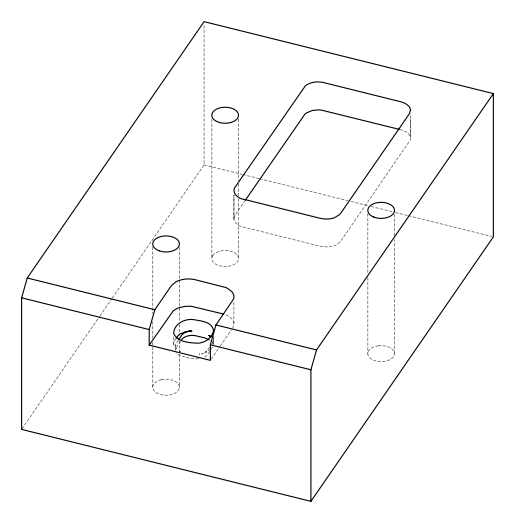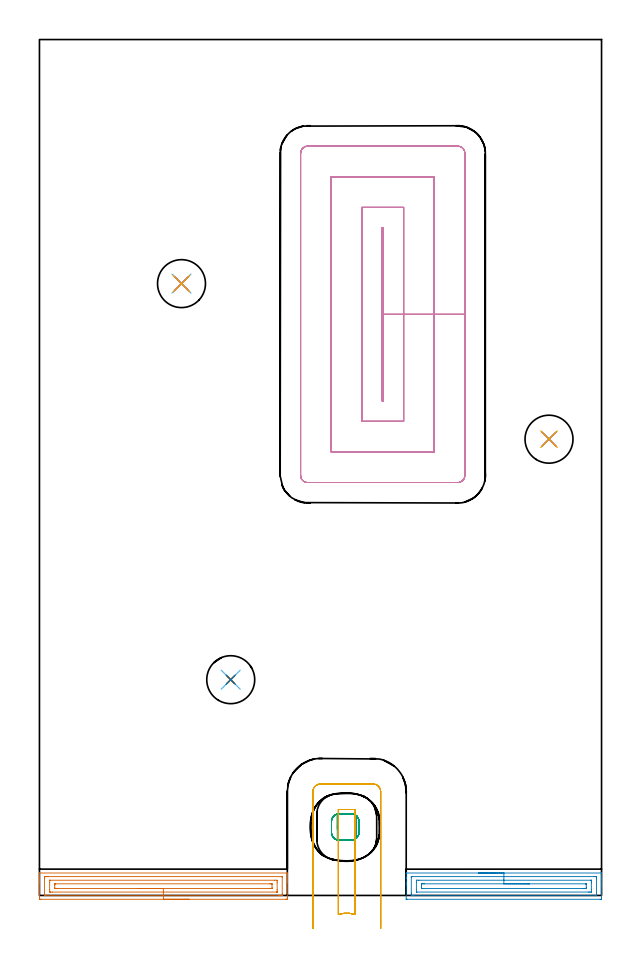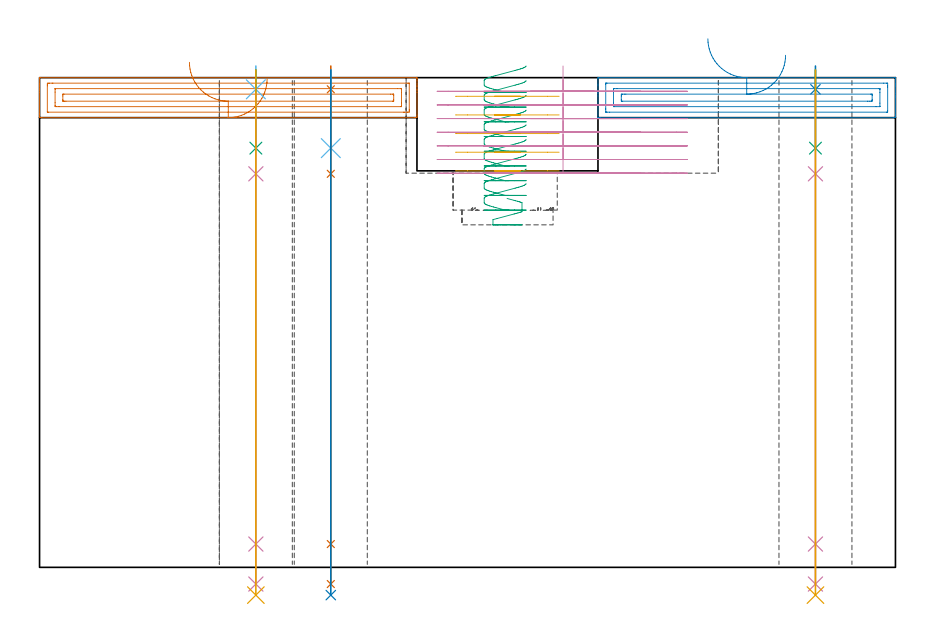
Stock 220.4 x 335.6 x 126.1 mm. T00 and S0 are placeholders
(PLAN: 17 operations, 12 tool changes, 29.8 min)
(1 AREA_MILL | FG_CHAMFER_SURFACE | UGT0205_001 | 3.34 min | 5473 mm3)
(2 AREA_MILL_1 | FG_CHAMFER_SURFACE_1 | UGT0205_001 | 2.68 min | 4382 mm3)
(3 MILL_RECTANGULAR_POCKET | POCKET_RECTANGULAR_STRAIGHT | UGT0201_008 | Follow Part, ap 4, ae 75% | 1.82 min | 22581 mm3)
(4 MILL_RECTANGULAR_POCKET_1 | POCKET_RECTANGULAR_STRAIGHT_1 | UGT0201_008 | Follow Part, ap 4, ae 75% | 15.5 min | 290111 mm3)
(5 MILL_SLOT | SLOT_PARTIAL_RECTANGULAR | UGT0201_136 | Follow Part, ap 5, ae 75% | 2.54 min | 43251 mm3)
(6 SPOT_DRILL | STEP1HOLE | NXT0321_9005460120000 | 0.05 min | 181 mm3)
(7 SPOT_DRILL_1 | STEP1HOLE_1 | NXT0321_9005460120000 | 0.05 min | 170 mm3)
(8 SPOT_DRILL_2 | STEP1HOLE_2 | NXT0321_9005460120000 | 0.05 min | 199 mm3)
(9 DRILL_BLIND_HOLE_INTO_CENTER | STEP1HOLE | NXT0301_092 | 0.08 min | 1719 mm3)
(10 GUN_DRILL_THROUGH_HOLE | STEP1HOLE | UGT0307_009 | 0.63 min | 12343 mm3)
(11 DRILL_TO_ENLARGE_THROUGH_HOLE | STEP1HOLE | UGT0301_256 | 0.54 min | 20708 mm3)
(12 DRILL_BLIND_HOLE_INTO_CENTER_1 | STEP1HOLE_1 | NXT0301_092 | 0.08 min | 1737 mm3)
(13 GUN_DRILL_THROUGH_HOLE_1 | STEP1HOLE_1 | UGT0307_009 | 0.63 min | 12350 mm3)
(14 DRILL_TO_ENLARGE_THROUGH_HOLE_1 | STEP1HOLE_1 | UGT0301_256 | 0.54 min | 20712 mm3)
(15 DRILL_BLIND_HOLE_INTO_CENTER_2 | STEP1HOLE_2 | NXT0301_092 | 0.08 min | 1710 mm3)
(16 GUN_DRILL_THROUGH_HOLE_2 | STEP1HOLE_2 | UGT0307_009 | 0.63 min | 12377 mm3)
(17 DRILL_TO_ENLARGE_THROUGH_HOLE_2 | STEP1HOLE_2 | UGT0301_256 | 0.54 min | 20689 mm3)
(TOOL UGT0205_001 | Chamfer Mill 20 x 3 x 45 deg. | D20 FL50 Z2)
(TOOL UGT0201_008 | End Mill 16 mm | D16 FL32 Z4)
(TOOL UGT0201_136 | Carbide End Mill 20.0 | D20 FL30 Z4)
(TOOL NXT0321_9005460120000 | NC Spot Drill, 142deg, 12mm, Carbide, Uncoated | D12 PA142 FL30 Z2)
(TOOL NXT0301_092 | Carbide Drill 12.1mm [860.1-1210-061A1-MM 2214] | D12.1 PA140 FL77 Z2)
(TOOL UGT0307_009 | Gun Drill 12 mm | D12 PA130 FL24 Z1)
(TOOL UGT0301_256 | Twist Drill 18.8 mm | D18.8 PA118 FL135 Z2)
(OP 1 AREA_MILL)
G17 G21 G94 G90
T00 M6
G54
G17 G0 G90 X58.6 Y-1.5 S1061 M3
G43 Z136.1 H0
Z125.8
G94 G1 X58.562 Z124.928 F250.
X58.448 Z124.064
X58.259 Z123.212
X57.997 Z122.38
X57.663 Z121.574
X57.26 Z120.8
X56.791 Z120.064
X56.26 Z119.372
X55.671 Z118.729
X55.028 Z118.14
X54.336 Z117.609
X53.6 Z117.14
X52.826 Z116.737
X52.02 Z116.403
X51.188 Z116.141
X50.336 Z115.952
X49.472 Z115.838
X48.6 Z115.8
X0.565
X0.217 Y-1.497 Z115.801
X0.01 Y-1.492 Z115.804
X0.004 Y-1.156 Z116.141
X0. Y-0.601 Z116.696
Y4.961 Z122.254
Y5.599 Z122.896
Y5.834 Z123.131
Y6.473 Z123.77
Y6.708 Z124.004
Y7.179 Z124.478
Y8.614 Z125.913
X0.002 Y8.709 Z126.001
X0.01 Y8.797 Z126.089
X0.12 Y8.8 Z126.1
X97.08
X97.19 Y8.797 Z126.089
X97.198 Y8.709 Z126.001
X97.2 Y8.614 Z125.913
Y7.984 Z125.283
Y7.18 Z124.479
Y6.708 Z124.004
Y6.473 Z123.769
Y5.834 Z123.131
Y5.599 Z122.896
Y4.961 Z122.254
Y-0.837 Z116.46
X97.197 Y-1.156 Z116.141
X97.19 Y-1.492 Z115.804
X96.983 Y-1.497 Z115.801
X96.635 Y-1.5 Z115.8
X48.6
Y-0.086 Z117.214
X2.344 Y-0.085 Z117.215
X2.141 Y-0.083 Z117.217
X2.028 Y-0.079 Z117.221
X2.009 Y-0.077 Z117.223
X2.005 Y-0.063 Z117.237
X2.003 Y-0.046 Z117.254
X2. Y0.055 Z117.355
X2.001 Y6.708 Z124.008
X2.003 Y7.043 Z124.343
X2.01 Y7.377 Z124.677
X2.344 Y7.382 Z124.682
X2.545 Y7.384 Z124.684
X3.233 Y7.386 Z124.686
X3.433
X94.856 Y7.385 Z124.685
X95.059 Y7.383 Z124.683
X95.172 Y7.379 Z124.679
X95.191 Y7.377 Z124.677
X95.195 Y7.363 Z124.663
X95.197 Y7.346 Z124.646
X95.2 Y7.245 Z124.545
X95.199 Y0.592 Z117.892
X95.197 Y0.257 Z117.557
X95.19 Y-0.077 Z117.223
X94.856 Y-0.082 Z117.218
X94.655 Y-0.084 Z117.216
X93.967 Y-0.086 Z117.214
X93.767
X48.6
Y1.328 Z118.628
X5.012 Y1.329 Z118.629
X4.258 Y1.333 Z118.633
X4.123 Y1.336 Z118.636
X4.01 Y1.351 Z118.651
X4.005 Y1.466 Z118.766
X4.001 Y1.585 Z118.885
X4. Y2.339 Z119.639
Y5.081 Z122.381
X4.002 Y5.834 Z123.134
X4.005 Y5.95 Z123.25
X4.01 Y5.965 Z123.265
X4.02 Y5.967 Z123.267
X4.053 Y5.97 Z123.27
X4.123 Y5.971 Z123.271
X92.188
X92.942 Y5.967 Z123.267
X93.077 Y5.964 Z123.264
X93.19 Y5.949 Z123.249
X93.195 Y5.834 Z123.134
X93.199 Y5.715 Z123.015
X93.2 Y4.961 Z122.261
Y2.219 Z119.519
X93.198 Y1.466 Z118.766
X93.195 Y1.35 Z118.65
X93.189 Y1.335 Z118.635
X93.18 Y1.333 Z118.633
X93.147 Y1.33 Z118.63
X93.077 Y1.329 Z118.629
X48.6 Y1.328 Z118.628
Y2.743 Z120.043
X6.791
X6.38 Y2.744 Z120.044
X6.099 Y2.747 Z120.047
X6.048 Y2.75 Z120.05
X6.01 Y2.761 Z120.061
X6.007 Y2.829 Z120.129
X6. Y3.116 Z120.416
Y4.087 Z121.387
X6.003 Y4.476 Z121.776
X6.006 Y4.524 Z121.824
X6.009 Y4.544 Z121.844
X6.028 Y4.55 Z121.85
X6.153 Y4.554 Z121.854
X6.313 Y4.556 Z121.856
X90.408 Y4.557 Z121.857
X90.82 Y4.556 Z121.856
X91.101 Y4.553 Z121.853
X91.152 Y4.55 Z121.85
X91.19 Y4.539 Z121.839
X91.193 Y4.471 Z121.771
X91.2 Y4.184 Z121.484
Y3.213 Z120.513
X91.197 Y2.824 Z120.124
X91.194 Y2.776 Z120.076
X91.191 Y2.756 Z120.056
X91.172 Y2.75 Z120.05
X91.047 Y2.746 Z120.046
X90.887 Y2.743 Z120.043
X48.6
X47.728 Z120.081
X46.863 Z120.195
X46.012 Z120.383
X45.18 Z120.646
X44.374 Z120.98
X43.6 Z121.382
X42.864 Z121.851
X42.172 Z122.382
X41.529 Z122.972
X40.94 Z123.615
X40.408 Z124.307
X39.94 Z125.043
X39.537 Z125.817
X39.203 Z126.622
X38.941 Z127.454
X38.752 Z128.306
X38.638 Z129.171
X38.6 Z130.043
G0 Z136.1
M5
M2
(OP 2 AREA_MILL_1)
G17 G21 G94 G90
T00 M6
G54
G17 G0 G90 X172.1 Y8.8 S1061 M3
G43 Z136.1 H0
G94 G1 X172.138 Z135.228 F250.
X172.252 Z134.363
X172.441 Z133.512
X172.703 Z132.68
X173.037 Z131.874
X173.44 Z131.1
X173.908 Z130.364
X174.44 Z129.672
X175.029 Z129.029
X175.672 Z128.439
X176.364 Z127.908
X177.1 Z127.44
X177.874 Z127.037
X178.68 Z126.703
X179.512 Z126.441
X180.364 Z126.252
X181.228 Z126.138
X182.1 Z126.1
X220.297
X220.39 Y8.797 Z126.089
X220.398 Y8.722 Z126.015
X220.4 Y8.64 Z125.938
Y7.114 Z124.413
Y6.708 Z124.004
Y6.505 Z123.802
Y4.758 Z122.056
Y4.087 Z121.381
Y3.653 Z120.947
Y-0.82 Z116.476
X220.396 Y-1.156 Z116.141
X220.39 Y-1.492 Z115.805
X220.199 Y-1.496 Z115.801
X219.853 Y-1.5 Z115.8
X144.347
X143.806 Y-1.497 Z115.799
X143.804 Y-1.496 Z115.801
X143.8 Y-1.491 Z115.805
Y4.087 Z121.381
Y4.758 Z122.056
Y4.961 Z122.258
Y6.708 Z124.004
Y7.114 Z124.413
Y8.64 Z125.939
X143.802 Y8.722 Z126.015
X143.81 Y8.797 Z126.089
X143.903 Y8.8 Z126.1
X182.1
Y7.386 Z124.686
X217.388
X218.076 Y7.384 Z124.684
X218.28 Y7.382 Z124.682
X218.374 Y7.379 Z124.679
X218.39 Y7.349 Z124.649
X218.396 Y7.267 Z124.567
X218.399 Y6.708 Z124.008
X218.4 Y6.39 Z123.69
X218.399 Y0.275 Z117.575
X218.391 Y-0.045 Z117.255
X218.389 Y-0.08 Z117.22
X218.376 Y-0.081 Z117.219
X218.334 Y-0.084 Z117.216
X218.248 Y-0.085 Z117.215
X218.076 Y-0.086 Z117.214
X146.813
X146.124 Y-0.084 Z117.216
X145.921 Y-0.082 Z117.218
X145.826 Y-0.079 Z117.221
X145.81 Y-0.049 Z117.251
X145.804 Y0.033 Z117.333
X145.801 Y0.592 Z117.892
X145.8 Y0.91 Z118.21
X145.801 Y7.025 Z124.325
X145.809 Y7.345 Z124.645
X145.811 Y7.38 Z124.68
X145.824 Y7.381 Z124.681
X145.866 Y7.384 Z124.684
X145.952 Y7.385 Z124.685
X146.124 Y7.386 Z124.686
X182.1
Y5.971 Z123.271
X216.161
X216.299 Y5.97 Z123.27
X216.345 Y5.968 Z123.268
X216.379 Y5.965 Z123.265
X216.39 Y5.958 Z123.258
X216.393 Y5.933 Z123.233
X216.398 Y5.834 Z123.134
X216.4 Y5.736 Z123.036
Y4.961 Z122.261
Y2.241 Z119.541
X216.398 Y1.466 Z118.766
X216.396 Y1.371 Z118.671
X216.391 Y1.339 Z118.639
X216.367 Y1.335 Z118.635
X216.299 Y1.334 Z118.634
X215.55 Y1.329 Z118.629
X215.411
X148.04
X147.901 Y1.33 Z118.63
X147.855 Y1.332 Z118.632
X147.821 Y1.335 Z118.635
X147.81 Y1.342 Z118.642
X147.807 Y1.367 Z118.667
X147.802 Y1.466 Z118.766
X147.8 Y1.564 Z118.864
Y2.339 Z119.639
Y5.059 Z122.359
X147.802 Y5.834 Z123.134
X147.804 Y5.929 Z123.229
X147.809 Y5.961 Z123.261
X147.833 Y5.965 Z123.265
X147.901 Y5.966 Z123.266
X148.65 Y5.971 Z123.271
X148.789
X182.1
Y4.557 Z121.857
X214.045
X214.313 Y4.555 Z121.855
X214.367 Y4.553 Z121.853
X214.386 Y4.551 Z121.851
X214.39 Y4.53 Z121.83
X214.394 Y4.466 Z121.766
X214.4 Y4.208 Z121.508
X214.399 Y3.213 Z120.513
X214.392 Y2.837 Z120.137
X214.39 Y2.75 Z120.05
X214.272 Y2.747 Z120.047
X214.111 Y2.744 Z120.044
X213.635 Y2.743 Z120.043
X213.224
X150.155
X149.887 Y2.745 Z120.045
X149.833 Y2.747 Z120.047
X149.814 Y2.749 Z120.049
X149.81 Y2.77 Z120.07
X149.806 Y2.834 Z120.134
X149.8 Y3.092 Z120.392
X149.801 Y4.087 Z121.387
X149.808 Y4.463 Z121.763
X149.81 Y4.55 Z121.85
X149.928 Y4.553 Z121.853
X150.089 Y4.556 Z121.856
X150.565 Y4.557 Z121.857
X150.976
X182.1
X182.972 Z121.895
X183.836 Z122.009
X184.688 Z122.198
X185.52 Z122.46
X186.326 Z122.794
X187.1 Z123.197
X187.836 Z123.666
X188.528 Z124.197
X189.171 Z124.786
X189.76 Z125.429
X190.292 Z126.121
X190.76 Z126.857
X191.163 Z127.631
X191.497 Z128.437
X191.759 Z129.269
X191.948 Z130.121
X192.062 Z130.986
X192.1 Z131.857
G0 Z136.1
M5
M2
(OP 3 MILL_RECTANGULAR_POCKET)
G17 G21 G94 G90
T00 M6
G54
G17 G0 G90 X125.282 Y29.304 S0 M3
G43 Z136.1 H0
Z129.1
G94 G1 X125.233 Y29.654 Z129.005 F250.
X125.089 Y30.118 Z128.875
X124.873 Y30.552 Z128.745
X124.59 Y30.946 Z128.615
X124.246 Y31.29 Z128.485
X123.852 Y31.573 Z128.355
X123.418 Y31.789 Z128.225
X122.954 Y31.933 Z128.095
X122.473 Y32. Z127.965
X117.327 Z126.586
X116.846 Y31.933 Z126.456
X116.382 Y31.789 Z126.326
X115.948 Y31.573 Z126.195
X115.554 Y31.29 Z126.065
X115.21 Y30.946 Z125.935
X114.927 Y30.552 Z125.805
X114.711 Y30.118 Z125.675
X114.567 Y29.654 Z125.545
X114.5 Y29.173 Z125.415
Y24.527 Z124.17
X114.567 Y24.046 Z124.04
X114.711 Y23.582 Z123.91
X114.927 Y23.148 Z123.78
X115.21 Y22.754 Z123.65
X115.554 Y22.41 Z123.52
X115.948 Y22.127 Z123.39
X116.382 Y21.911 Z123.26
X116.846 Y21.767 Z123.129
X117.327 Y21.7 Z122.999
X117.5 Z122.953
X119.9 Z122.31
X122.3 F500.
G3 X125.3 Y24.7 R3.
G1 Y29.
G3 X122.3 Y32. R3.
G1 X117.5
G3 X114.5 Y29. R3.
G1 Y24.7
G3 X117.5 Y21.7 R3.
G1 X119.9
X120.9
G0 X125.282 Y29.304 Z125.31
G1 X125.233 Y29.654 Z125.215 F250.
X125.089 Y30.118 Z125.085
X124.873 Y30.552 Z124.955
X124.59 Y30.946 Z124.825
X124.246 Y31.29 Z124.695
X123.852 Y31.573 Z124.565
X123.418 Y31.789 Z124.435
X122.954 Y31.933 Z124.305
X122.473 Y32. Z124.175
X117.327 Z122.796
X116.846 Y31.933 Z122.666
X116.382 Y31.789 Z122.536
X115.948 Y31.573 Z122.405
X115.554 Y31.29 Z122.275
X115.21 Y30.946 Z122.145
X114.927 Y30.552 Z122.015
X114.711 Y30.118 Z121.885
X114.567 Y29.654 Z121.755
X114.5 Y29.173 Z121.625
Y24.527 Z120.38
X114.567 Y24.046 Z120.25
X114.711 Y23.582 Z120.12
X114.927 Y23.148 Z119.99
X115.21 Y22.754 Z119.86
X115.554 Y22.41 Z119.73
X115.948 Y22.127 Z119.6
X116.382 Y21.911 Z119.47
X116.846 Y21.767 Z119.339
X117.327 Y21.7 Z119.209
X117.5 Z119.163
X119.9 Z118.52
X122.3 F500.
G3 X125.3 Y24.7 R3.
G1 Y29.
G3 X122.3 Y32. R3.
G1 X117.5
G3 X114.5 Y29. R3.
G1 Y24.7
G3 X117.5 Y21.7 R3.
G1 X119.9
X120.9
G0 X125.282 Y29.304 Z121.52
G1 X125.233 Y29.654 Z121.425 F250.
X125.089 Y30.118 Z121.295
X124.873 Y30.552 Z121.165
X124.59 Y30.946 Z121.035
X124.246 Y31.29 Z120.905
X123.852 Y31.573 Z120.775
X123.418 Y31.789 Z120.645
X122.954 Y31.933 Z120.515
X122.473 Y32. Z120.385
X117.327 Z119.006
X116.846 Y31.933 Z118.876
X116.382 Y31.789 Z118.746
X115.948 Y31.573 Z118.615
X115.554 Y31.29 Z118.485
X115.21 Y30.946 Z118.355
X114.927 Y30.552 Z118.225
X114.711 Y30.118 Z118.095
X114.567 Y29.654 Z117.965
X114.5 Y29.173 Z117.835
Y24.527 Z116.59
X114.567 Y24.046 Z116.46
X114.711 Y23.582 Z116.33
X114.927 Y23.148 Z116.2
X115.21 Y22.754 Z116.07
X115.554 Y22.41 Z115.94
X115.948 Y22.127 Z115.81
X116.382 Y21.911 Z115.68
X116.846 Y21.767 Z115.55
X117.327 Y21.7 Z115.419
X117.5 Z115.373
X119.9 Z114.73
X122.3 F500.
G3 X125.3 Y24.7 R3.
G1 Y29.
G3 X122.3 Y32. R3.
G1 X117.5
G3 X114.5 Y29. R3.
G1 Y24.7
G3 X117.5 Y21.7 R3.
G1 X119.9
X120.9
G0 X125.282 Y29.304 Z117.73
G1 X125.233 Y29.654 Z117.635 F250.
X125.089 Y30.118 Z117.505
X124.873 Y30.552 Z117.375
X124.59 Y30.946 Z117.245
X124.246 Y31.29 Z117.115
X123.852 Y31.573 Z116.985
X123.418 Y31.789 Z116.855
X122.954 Y31.933 Z116.725
X122.473 Y32. Z116.595
X117.327 Z115.216
X116.846 Y31.933 Z115.086
X116.382 Y31.789 Z114.956
X115.948 Y31.573 Z114.825
X115.554 Y31.29 Z114.695
X115.21 Y30.946 Z114.565
X114.927 Y30.552 Z114.435
X114.711 Y30.118 Z114.305
X114.567 Y29.654 Z114.175
X114.5 Y29.173 Z114.045
Y24.527 Z112.8
X114.567 Y24.046 Z112.67
X114.711 Y23.582 Z112.54
X114.927 Y23.148 Z112.41
X115.21 Y22.754 Z112.28
X115.554 Y22.41 Z112.15
X115.948 Y22.127 Z112.02
X116.382 Y21.911 Z111.89
X116.846 Y21.767 Z111.76
X117.327 Y21.7 Z111.629
X117.5 Z111.583
X119.9 Z110.94
X122.3 F500.
G3 X125.3 Y24.7 R3.
G1 Y29.
G3 X122.3 Y32. R3.
G1 X117.5
G3 X114.5 Y29. R3.
G1 Y24.7
G3 X117.5 Y21.7 R3.
G1 X119.9
X120.9
G0 X125.282 Y29.304 Z113.94
G1 X125.233 Y29.654 Z113.845 F250.
X125.089 Y30.118 Z113.715
X124.873 Y30.552 Z113.585
X124.59 Y30.946 Z113.455
X124.246 Y31.29 Z113.325
X123.852 Y31.573 Z113.195
X123.418 Y31.789 Z113.065
X122.954 Y31.933 Z112.935
X122.473 Y32. Z112.805
X117.327 Z111.426
X116.846 Y31.933 Z111.296
X116.382 Y31.789 Z111.166
X115.948 Y31.573 Z111.035
X115.554 Y31.29 Z110.905
X115.21 Y30.946 Z110.775
X114.927 Y30.552 Z110.645
X114.711 Y30.118 Z110.515
X114.567 Y29.654 Z110.385
X114.5 Y29.173 Z110.255
Y24.527 Z109.01
X114.567 Y24.046 Z108.88
X114.711 Y23.582 Z108.75
X114.927 Y23.148 Z108.62
X115.21 Y22.754 Z108.49
X115.554 Y22.41 Z108.36
X115.948 Y22.127 Z108.23
X116.382 Y21.911 Z108.1
X116.846 Y21.767 Z107.97
X117.327 Y21.7 Z107.839
X117.5 Z107.793
X119.9 Z107.15
X122.3 F500.
G3 X125.3 Y24.7 R3.
G1 Y29.
G3 X122.3 Y32. R3.
G1 X117.5
G3 X114.5 Y29. R3.
G1 Y24.7
G3 X117.5 Y21.7 R3.
G1 X119.9
X120.9
G0 X125.282 Y29.304 Z110.15
G1 X125.233 Y29.654 Z110.055 F250.
X125.089 Y30.118 Z109.925
X124.873 Y30.552 Z109.795
X124.59 Y30.946 Z109.665
X124.246 Y31.29 Z109.535
X123.852 Y31.573 Z109.405
X123.418 Y31.789 Z109.275
X122.954 Y31.933 Z109.145
X122.473 Y32. Z109.015
X117.327 Z107.636
X116.846 Y31.933 Z107.506
X116.382 Y31.789 Z107.376
X115.948 Y31.573 Z107.246
X115.554 Y31.29 Z107.115
X115.21 Y30.946 Z106.985
X114.927 Y30.552 Z106.855
X114.711 Y30.118 Z106.725
X114.567 Y29.654 Z106.595
X114.5 Y29.173 Z106.465
Y24.527 Z105.22
X114.567 Y24.046 Z105.09
X114.711 Y23.582 Z104.96
X114.927 Y23.148 Z104.83
X115.21 Y22.754 Z104.7
X115.554 Y22.41 Z104.57
X115.948 Y22.127 Z104.44
X116.382 Y21.911 Z104.31
X116.846 Y21.767 Z104.18
X117.327 Y21.7 Z104.049
X117.5 Z104.003
X119.9 Z103.36
X122.3 F500.
G3 X125.3 Y24.7 R3.
G1 Y29.
G3 X122.3 Y32. R3.
G1 X117.5
G3 X114.5 Y29. R3.
G1 Y24.7
G3 X117.5 Y21.7 R3.
G1 X119.9
X120.9
G0 X125.282 Y29.304 Z106.36
G1 X125.233 Y29.654 Z106.265 F250.
X125.089 Y30.118 Z106.135
X124.873 Y30.552 Z106.005
X124.59 Y30.946 Z105.875
X124.246 Y31.29 Z105.745
X123.852 Y31.573 Z105.615
X123.418 Y31.789 Z105.485
X122.954 Y31.933 Z105.355
X122.473 Y32. Z105.225
X117.327 Z103.846
X116.846 Y31.933 Z103.716
X116.382 Y31.789 Z103.586
X115.948 Y31.573 Z103.456
X115.554 Y31.29 Z103.325
X115.21 Y30.946 Z103.195
X114.927 Y30.552 Z103.065
X114.711 Y30.118 Z102.935
X114.567 Y29.654 Z102.805
X114.5 Y29.173 Z102.675
Y24.527 Z101.43
X114.567 Y24.046 Z101.3
X114.711 Y23.582 Z101.17
X114.927 Y23.148 Z101.04
X115.21 Y22.754 Z100.91
X115.554 Y22.41 Z100.78
X115.948 Y22.127 Z100.65
X116.382 Y21.911 Z100.52
X116.846 Y21.767 Z100.39
X117.327 Y21.7 Z100.259
X117.5 Z100.213
X119.9 Z99.57
X122.3 F500.
G3 X125.3 Y24.7 R3.
G1 Y29.
G3 X122.3 Y32. R3.
G1 X117.5
G3 X114.5 Y29. R3.
G1 Y24.7
G3 X117.5 Y21.7 R3.
G1 X119.9
X120.9
G0 X125.282 Y29.304 Z102.57
G1 X125.233 Y29.654 Z102.475 F250.
X125.089 Y30.118 Z102.345
X124.873 Y30.552 Z102.215
X124.59 Y30.946 Z102.085
X124.246 Y31.29 Z101.955
X123.852 Y31.573 Z101.825
X123.418 Y31.789 Z101.695
X122.954 Y31.933 Z101.565
X122.473 Y32. Z101.435
X117.327 Z100.056
X116.846 Y31.933 Z99.926
X116.382 Y31.789 Z99.796
X115.948 Y31.573 Z99.666
X115.554 Y31.29 Z99.535
X115.21 Y30.946 Z99.405
X114.927 Y30.552 Z99.275
X114.711 Y30.118 Z99.145
X114.567 Y29.654 Z99.015
X114.5 Y29.173 Z98.885
Y24.527 Z97.64
X114.567 Y24.046 Z97.51
X114.711 Y23.582 Z97.38
X114.927 Y23.148 Z97.25
X115.21 Y22.754 Z97.12
X115.554 Y22.41 Z96.99
X115.948 Y22.127 Z96.86
X116.382 Y21.911 Z96.73
X116.846 Y21.767 Z96.6
X117.327 Y21.7 Z96.469
X117.5 Z96.423
X119.9 Z95.78
X122.3 F500.
G3 X125.3 Y24.7 R3.
G1 Y29.
G3 X122.3 Y32. R3.
G1 X117.5
G3 X114.5 Y29. R3.
G1 Y24.7
G3 X117.5 Y21.7 R3.
G1 X119.9
X120.9
G0 X125.282 Y29.304 Z98.78
G1 X125.233 Y29.654 Z98.685 F250.
X125.089 Y30.118 Z98.555
X124.873 Y30.552 Z98.425
X124.59 Y30.946 Z98.295
X124.246 Y31.29 Z98.165
X123.852 Y31.573 Z98.035
X123.418 Y31.789 Z97.905
X122.954 Y31.933 Z97.775
X122.473 Y32. Z97.645
X117.327 Z96.266
X116.846 Y31.933 Z96.136
X116.382 Y31.789 Z96.006
X115.948 Y31.573 Z95.876
X115.554 Y31.29 Z95.745
X115.21 Y30.946 Z95.615
X114.927 Y30.552 Z95.485
X114.711 Y30.118 Z95.355
X114.567 Y29.654 Z95.225
X114.5 Y29.173 Z95.095
Y24.527 Z93.85
X114.567 Y24.046 Z93.72
X114.711 Y23.582 Z93.59
X114.927 Y23.148 Z93.46
X115.21 Y22.754 Z93.33
X115.554 Y22.41 Z93.2
X115.948 Y22.127 Z93.07
X116.382 Y21.911 Z92.94
X116.846 Y21.767 Z92.81
X117.327 Y21.7 Z92.679
X117.5 Z92.633
X119.9 Z91.99
X122.3 F500.
G3 X125.3 Y24.7 R3.
G1 Y29.
G3 X122.3 Y32. R3.
G1 X117.5
G3 X114.5 Y29. R3.
G1 Y24.7
G3 X117.5 Y21.7 R3.
G1 X119.9
X120.9
G0 X120.386 Y21.776 Z94.99
G1 X122.22 Y21.778 Z94.499 F250.
X122.584 Z94.401
X123.057 Y21.88 Z94.271
X123.331 Y21.972 Z94.194
X123.582 Y22.083 Z94.121
X123.813 Y22.208 Z94.05
X124.016 Y22.346 Z93.984
X124.233 Y22.516 Z93.911
Y31.184 Z91.588
X124.016 Y31.354 Z91.514
X123.813 Y31.492 Z91.448
X123.582 Y31.617 Z91.378
X123.183 Y31.793 Z91.261
X122.782 Y31.879 Z91.151
X122.503 Y31.913 Z91.076
X122.218 Y31.922 Z91.
X117.84 Y31.925 Z89.827
X116.762 Y31.855 Z89.537
X116.759 Y26.865 Z88.2
X116.762 Y21.875 F500.
X116.995 Y21.83
X117.402 Y21.787
X117.838 Y21.775
X118.744
X122.22 Y21.778
X122.584
G3 X124.233 Y22.516 R3.143
G1 Y31.184
X124.016 Y31.354
X123.813 Y31.492
X123.582 Y31.617
X123.183 Y31.793
X122.782 Y31.879
X122.503 Y31.913
X122.218 Y31.922
X117.84 Y31.925
X116.762 Y31.855
X116.759 Y26.865
Y25.865
G0 Z136.1
M5
M2
(OP 4 MILL_RECTANGULAR_POCKET_1)
G17 G21 G94 G90
T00 M6
G54
G17 G0 G90 X134.8 Y203.538 S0 M3
G43 Z136.1 H0
Z129.1
G94 G1 Y227.85 Z122.586 F250.
Y261.8 F500.
X134.4
Y193.9
X134.8
Y227.85
X142.8
Y269.8
X126.4
Y185.9
X142.8
Y227.85
X154.8
Y281.8
X114.4
Y173.9
X154.8
Y227.85
X166.8
Y291.
G3 X164. Y293.8 R2.8
G1 X105.2
G3 X102.4 Y291. R2.8
G1 Y164.7
G3 X105.2 Y161.9 R2.8
G1 X164.
G3 X166.8 Y164.7 R2.8
G1 Y227.85
Y228.85
G0 X134.8 Y203.538 Z125.586
G1 Y227.85 Z119.071 F250.
Y261.8 F500.
X134.4
Y193.9
X134.8
Y227.85
X142.8
Y269.8
X126.4
Y185.9
X142.8
Y227.85
X154.8
Y281.8
X114.4
Y173.9
X154.8
Y227.85
X166.8
Y291.
G3 X164. Y293.8 R2.8
G1 X105.2
G3 X102.4 Y291. R2.8
G1 Y164.7
G3 X105.2 Y161.9 R2.8
G1 X164.
G3 X166.8 Y164.7 R2.8
G1 Y227.85
Y228.85
G0 X134.8 Y203.538 Z122.071
G1 Y227.85 Z115.557 F250.
Y261.8 F500.
X134.4
Y193.9
X134.8
Y227.85
X142.8
Y269.8
X126.4
Y185.9
X142.8
Y227.85
X154.8
Y281.8
X114.4
Y173.9
X154.8
Y227.85
X166.8
Y291.
G3 X164. Y293.8 R2.8
G1 X105.2
G3 X102.4 Y291. R2.8
G1 Y164.7
G3 X105.2 Y161.9 R2.8
G1 X164.
G3 X166.8 Y164.7 R2.8
G1 Y227.85
Y228.85
G0 X134.8 Y203.538 Z118.557
G1 Y227.85 Z112.043 F250.
Y261.8 F500.
X134.4
Y193.9
X134.8
Y227.85
X142.8
Y269.8
X126.4
Y185.9
X142.8
Y227.85
X154.8
Y281.8
X114.4
Y173.9
X154.8
Y227.85
X166.8
Y291.
G3 X164. Y293.8 R2.8
G1 X105.2
G3 X102.4 Y291. R2.8
G1 Y164.7
G3 X105.2 Y161.9 R2.8
G1 X164.
G3 X166.8 Y164.7 R2.8
G1 Y227.85
Y228.85
G0 X134.8 Y203.538 Z115.043
G1 Y227.85 Z108.529 F250.
Y261.8 F500.
X134.4
Y193.9
X134.8
Y227.85
X142.8
Y269.8
X126.4
Y185.9
X142.8
Y227.85
X154.8
Y281.8
X114.4
Y173.9
X154.8
Y227.85
X166.8
Y291.
G3 X164. Y293.8 R2.8
G1 X105.2
G3 X102.4 Y291. R2.8
G1 Y164.7
G3 X105.2 Y161.9 R2.8
G1 X164.
G3 X166.8 Y164.7 R2.8
G1 Y227.85
Y228.85
G0 X134.8 Y203.538 Z111.529
G1 Y227.85 Z105.014 F250.
Y261.8 F500.
X134.4
Y193.9
X134.8
Y227.85
X142.8
Y269.8
X126.4
Y185.9
X142.8
Y227.85
X154.8
Y281.8
X114.4
Y173.9
X154.8
Y227.85
X166.8
Y291.
G3 X164. Y293.8 R2.8
G1 X105.2
G3 X102.4 Y291. R2.8
G1 Y164.7
G3 X105.2 Y161.9 R2.8
G1 X164.
G3 X166.8 Y164.7 R2.8
G1 Y227.85
Y228.85
G0 X134.8 Y203.538 Z108.014
G1 Y227.85 Z101.5 F250.
Y261.8 F500.
X134.4
Y193.9
X134.8
Y227.85
X142.8
Y269.8
X126.4
Y185.9
X142.8
Y227.85
X154.8
Y281.8
X114.4
Y173.9
X154.8
Y227.85
X166.8
Y291.
G3 X164. Y293.8 R2.8
G1 X105.2
G3 X102.4 Y291. R2.8
G1 Y164.7
G3 X105.2 Y161.9 R2.8
G1 X164.
G3 X166.8 Y164.7 R2.8
G1 Y227.85
Y228.85
G0 Z136.1
M5
M2
(OP 5 MILL_SLOT)
G17 G21 G94 G90
T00 M6
G54
G17 G0 G90 X117.2 Y26.954 S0 M3
G43 Z136.1 H0
Z121.3
G94 G1 Y29.954 F250.
Y33.7 F500.
X123.8
Y-7.496
G3 X117.2 Y-7.496 R10.
G1 Y23.742
Y26.742 F250.
G0 Z136.1
X133.8 Y-13.
Z121.3
G1 Y-10.
Y40.7 F500.
G3 X130.8 Y43.7 R3.
G1 X110.2
G3 X107.2 Y40.7 R3.
G1 Y-10.
Y-13. F250.
G0 Z136.1
X117.2 Y26.954
Z116.5
G1 Y29.954
Y33.7 F500.
X123.8
Y-7.496
G3 X117.2 Y-7.496 R10.
G1 Y23.742
Y26.742 F250.
G0 Z136.1
X133.8 Y-13.
Z116.5
G1 Y-10.
Y40.7 F500.
G3 X130.8 Y43.7 R3.
G1 X110.2
G3 X107.2 Y40.7 R3.
G1 Y-10.
Y-13. F250.
G0 Z136.1
X117.2 Y26.954
Z111.7
G1 Y29.954
Y33.7 F500.
X123.8
Y-7.496
G3 X117.2 Y-7.496 R10.
G1 Y23.742
Y26.742 F250.
G0 Z136.1
X133.8 Y-13.
Z111.7
G1 Y-10.
Y40.7 F500.
G3 X130.8 Y43.7 R3.
G1 X110.2
G3 X107.2 Y40.7 R3.
G1 Y-10.
Y-13. F250.
G0 Z136.1
X117.2 Y26.954
Z106.9
G1 Y29.954
Y33.7 F500.
X123.8
Y-7.496
G3 X117.2 Y-7.496 R10.
G1 Y23.742
Y26.742 F250.
G0 Z136.1
X133.8 Y-13.
Z106.9
G1 Y-10.
Y40.7 F500.
G3 X130.8 Y43.7 R3.
G1 X110.2
G3 X107.2 Y40.7 R3.
G1 Y-10.
Y-13. F250.
G0 Z136.1
X117.2 Y26.954
Z102.1
G1 Y29.954
Y33.7 F500.
X123.8
Y-7.496
G3 X117.2 Y-7.496 R10.
G1 Y23.742
Y26.742 F250.
G0 Z136.1
X133.8 Y-13.
Z102.1
G1 Y-10.
Y40.7 F500.
G3 X130.8 Y43.7 R3.
G1 X110.2
G3 X107.2 Y40.7 R3.
G1 Y-10.
Y-13. F250.
G0 Z136.1
M5
M2
(OP 6 SPOT_DRILL)
G17 G21 G94 G90
T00 M6
G54
G17 G0 G90 X55.7 Y239.9 S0 M3
G43 Z136.1 H0
G94 G81 G98 Z123.1 F250. R129.1
G80
M5
M2
(OP 7 SPOT_DRILL_1)
G17 G21 G94 G90
T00 M6
G54
G17 G0 G90 X75. Y84.6 S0 M3
G43 Z136.1 H0
G94 G81 G98 Z123.1 F250. R129.1
G80
M5
M2
(OP 8 SPOT_DRILL_2)
G17 G21 G94 G90
T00 M6
G54
G17 G0 G90 X199.8 Y178.9 S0 M3
G43 Z136.1 H0
G94 G81 G98 Z123.1 F250. R129.1
G80
M5
M2
(OP 9 DRILL_BLIND_HOLE_INTO_CENTER)
G17 G21 G94 G90
T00 M6
G54
G17 G0 G90 X55.7 Y239.9 S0 M3
G43 Z136.1 H1
G94 G81 G98 Z107.95 F250. R128.1
G80
M5
M2
(OP 10 GUN_DRILL_THROUGH_HOLE)
G17 G21 G94 G90
T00 M6
G54
G17 G0 G90 X55.7 Y239.9 M8
G43 Z136.1 H0
Z122.119
S716 M3
G94 G1 Z101.336 F125. M26
G4 X.084
Z6. F250.
G4 X.084
Z-4.298 F125.
G4 X.084
M5
M9
G0 Z122.119
Z136.1
M2
(OP 11 DRILL_TO_ENLARGE_THROUGH_HOLE)
G17 G21 G94 G90
T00 M6
G54
G17 G0 G90 X55.7 Y239.9 S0 M3
G43 Z136.1 H0
G94 G73 G98 Z-7.148 F250. Q16.656 R128.1
G80
M5
M2
(OP 12 DRILL_BLIND_HOLE_INTO_CENTER_1)
G17 G21 G94 G90
T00 M6
G54
G17 G0 G90 X75. Y84.6 S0 M3
G43 Z136.1 H1
G94 G81 G98 Z107.95 F250. R128.1
G80
M5
M2
(OP 13 GUN_DRILL_THROUGH_HOLE_1)
G17 G21 G94 G90
T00 M6
G54
G17 G0 G90 X75. Y84.6 M8
G43 Z136.1 H0
Z122.119
S716 M3
G94 G1 Z101.336 F125. M26
G4 X.084
Z6. F250.
G4 X.084
Z-4.298 F125.
G4 X.084
M5
M9
G0 Z122.119
Z136.1
M2
(OP 14 DRILL_TO_ENLARGE_THROUGH_HOLE_1)
G17 G21 G94 G90
T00 M6
G54
G17 G0 G90 X75. Y84.6 S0 M3
G43 Z136.1 H0
G94 G73 G98 Z-7.148 F250. Q16.656 R128.1
G80
M5
M2
(OP 15 DRILL_BLIND_HOLE_INTO_CENTER_2)
G17 G21 G94 G90
T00 M6
G54
G17 G0 G90 X199.8 Y178.9 S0 M3
G43 Z136.1 H1
G94 G81 G98 Z107.95 F250. R128.1
G80
M5
M2
(OP 16 GUN_DRILL_THROUGH_HOLE_2)
G17 G21 G94 G90
T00 M6
G54
G17 G0 G90 X199.8 Y178.9 M8
G43 Z136.1 H0
Z122.119
S716 M3
G94 G1 Z101.336 F125. M26
G4 X.084
Z6. F250.
G4 X.084
Z-4.298 F125.
G4 X.084
M5
M9
G0 Z122.119
Z136.1
M2
(OP 17 DRILL_TO_ENLARGE_THROUGH_HOLE_2)
G17 G21 G94 G90
T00 M6
G54
G17 G0 G90 X199.8 Y178.9 S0 M3
G43 Z136.1 H0
G94 G73 G98 Z-7.148 F250. Q16.656 R128.1
G80
M5
M2
